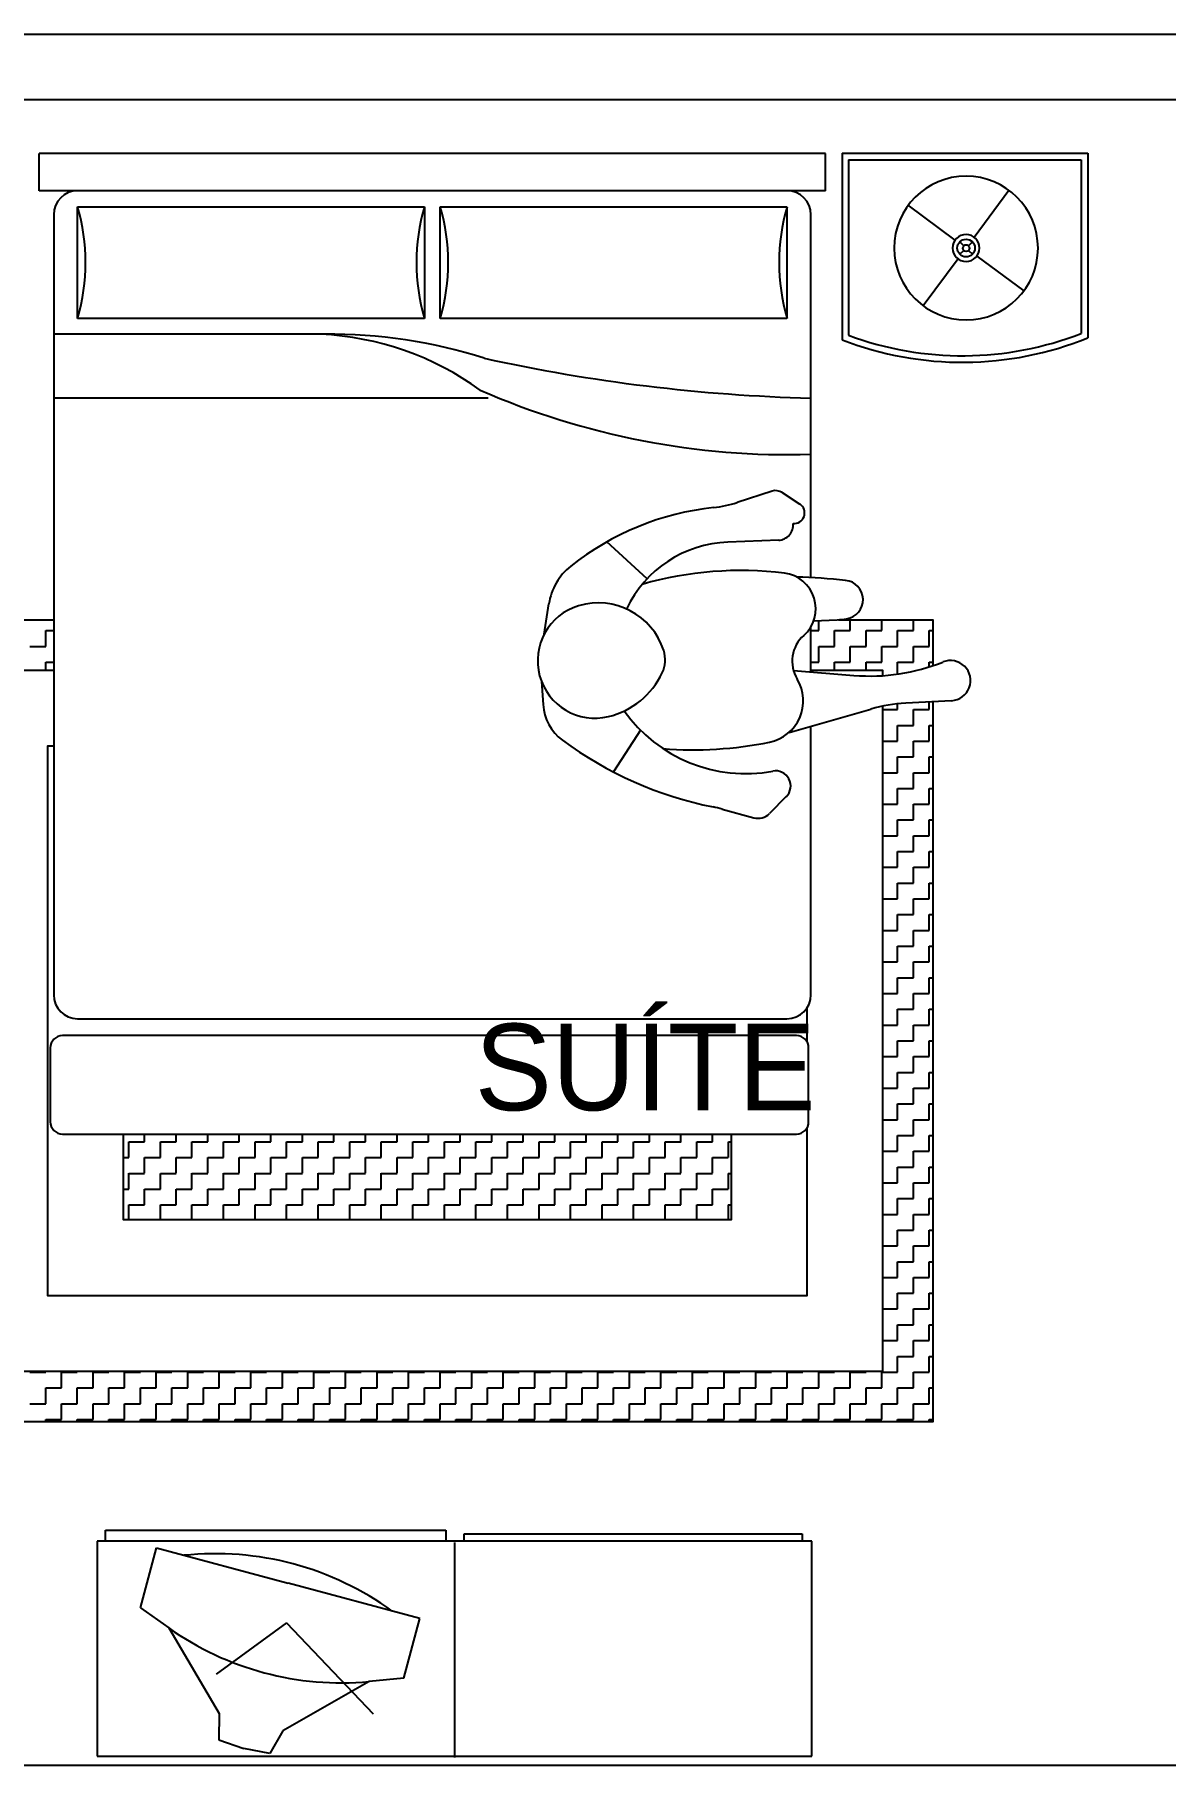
# Model space of a CAD drawing. Header units: inches. Extents: x 105.6 to 147.4, y 36.9 to 62.2.
# Drawn here: x 120.726 to 123.339, y 47.982 to 51.982 of the extents above; entities that cross this region are included whole.
import ezdxf

# ---------------------------------------------------------------- set-up
doc = ezdxf.new("R2010")
doc.units = ezdxf.units.IN
doc.header["$MEASUREMENT"] = 0
for name, color, linetype in [('detalle ventanas', 2, 'Continuous'), ('Gente', 11, 'Continuous'), ('MUEBLES', 1, 'Continuous'), ('P1', 1, 'Continuous')]:
    doc.layers.add(name, color=color, linetype=linetype)
doc.layers.add('TEXTO', color=2, linetype='Continuous', lineweight=15)
doc.styles.add('ATT', font='archfree.shx')

# ---------------------------------------------------------------- blocks, each defined once
blk = doc.blocks.new('12PLMP01')
for p, q in [((0, 1.5), (0, 8)), ((-1.5, 0), (-8, 0)), ((1.5, 0), (8, 0)), ((0, -1.5), (0, -8))]:
    blk.add_line(p, q)
for radius in [8, 1.5]:
    blk.add_circle((0, 0), radius)
at = {"style": 'ATT'}
for tag, p, flags in [('ITEM', (12, 6), 3), ('ROOM_NUMBER', (12, -2), 1), ('DIAMETER', (12, -11), 3)]:
    blk.add_attdef(tag, p, '', height=6, dxfattribs=dict(at, flags=flags))

msp = doc.modelspace()

# ---------------------------------------------------------------- hatches: boundary and pattern name
at = {"layer": 'P1'}
h = msp.add_hatch(dxfattribs=at)
h.set_pattern_fill('ZIGZAG', color=43, scale=0.291667, angle=720, style=0)
h.set_pattern_definition([(360, (46.130846, -7.306015), (0.036458333, 0.036458333), [0.036458333, -0.036458333]), (90, (46.167304, -7.306015), (-0.036458333, 0.036458333), [0.036458333, -0.036458333])])
h.paths.add_polyline_path([(120.931, 49.2425), (122.3352, 49.2425), (122.3352, 49.4411), (120.931, 49.4411)])

# ---------------------------------------------------------------- linework, layer by layer
at = {"layer": 'detalle ventanas', "color": 5}
for p, q in [((126.9799, 51.9819), (119.3299, 51.9819)), ((119.4799, 51.8319), (124.5287, 51.8319)), ((122.1474, 47.9819), (119.4799, 47.9819)), ((123.4955, 47.9819), (122.1474, 47.9819))]:
    msp.add_line(p, q, dxfattribs=at)
at = {"layer": 'Gente'}
for p, q in [((122.4298, 50.9268), (122.349, 50.9005)), ((122.4366, 50.9232), (122.4366, 50.9232)), ((122.4535, 50.9237), (122.494, 50.8971)), ((122.1411, 50.7242), (122.0477, 50.8094)), ((122.4452, 50.8135), (122.3278, 50.8092)), ((122.3956, 50.8058), (122.3956, 50.8058)), ((122.3956, 50.8058), (122.3956, 50.8058)), ((121.9035, 50.5964), (121.9141, 50.6662)), ((122.526, 50.6273), (122.5803, 50.6296)), ((121.8972, 50.487), (121.9007, 50.4334)), ((122.4794, 50.5125), (122.6192, 50.501)), ((122.8446, 50.4426), (122.7387, 50.4368)), ((122.4694, 50.3694), (122.6584, 50.4233)), ((122.126, 50.3742), (122.0633, 50.2779)), ((122.4627, 50.2208), (122.4238, 50.1816)), ((122.3144, 50.1922), (122.3878, 50.172))]:
    msp.add_line(p, q, dxfattribs=at)
for centre, radius, start, end in [((122.4383, 50.9005), 0.0276, 56.7735, 108.0511), ((122.3634, 50.252), 0.6406, 96.1348, 128.5038), ((122.2665, 51.1538), 0.2664, 276.1348, 288.0511), ((122.4805, 50.8765), 0.0247, 265.0614, 56.7735), ((122.4439, 50.8481), 0.0346, 272.1383, 6.3), ((122.3378, 50.5393), 0.27, 92.1383, 154.7594), ((122.0505, 50.6453), 0.138, 128.5038, 171.3134), ((122.3569, 49.9204), 0.823, 82.9174, 106.0136), ((122.4482, 50.6551), 0.0827, 311.773, 82.9174), ((122.4279, 49.0173), 1.712, 84.2352, 88.0342), ((122.5953, 50.6761), 0.0448, 278.8442, 84.2352), ((122.0208, 50.5348), 0.1326, 106.6404, 283.6582), ((122.0284, 50.5096), 0.1588, 17.9036, 106.6404), ((122.5721, 50.8255), 0.1961, 272.4022, 278.8442), ((122.5566, 50.5338), 0.0801, 131.773, 211.1132), ((122.1127, 50.5369), 0.0702, 334.5338, 17.9036), ((122.6563, 50.9537), 0.4542, 265.3146, 291.7806), ((122.8421, 50.4889), 0.0464, 273.1353, 111.7806), ((122.0083, 50.5866), 0.1859, 283.6582, 334.5338), ((122.4047, 50.4421), 0.0973, 281.6194, 31.1132), ((122.0113, 50.4405), 0.1109, 183.6797, 233.4823), ((122.3686, 50.6178), 0.3438, 215.3591, 280.5352), ((122.7587, 50.0715), 0.3658, 93.1353, 105.909), ((122.4641, 51.0521), 0.8718, 233.4823, 258.7098), ((122.2484, 51.2023), 0.8733, 265.358, 281.6194), ((122.4379, 50.2454), 0.035, 315.191, 100.5352), ((122.234, 49.8993), 0.3037, 74.6488, 78.7098), ((122.3976, 50.2076), 0.0369, 254.6488, 315.191)]:
    msp.add_arc(centre, radius, start, end, dxfattribs=at)
at = {"layer": 'MUEBLES'}
for p, q in [((120.8898, 48.5028), (120.8898, 48.5255)), ((120.8898, 48.5255), (121.676, 48.5255)), ((121.676, 48.5255), (121.676, 48.5)), ((120.87, 48.5), (120.87, 48.0033)), ((122.5218, 48.5), (120.87, 48.5)), ((120.9705, 48.3464), (121.0075, 48.4844)), ((121.0075, 48.4844), (121.3115, 48.4029)), ((121.6959, 48.4971), (121.6959, 48.0004)), ((121.7186, 48.5), (121.7186, 48.517)), ((121.7186, 48.517), (122.4991, 48.517)), ((122.4991, 48.517), (122.4991, 48.5)), ((122.5218, 48.0033), (122.5218, 48.5)), ((121.6155, 48.3215), (121.3115, 48.4029)), ((120.9705, 48.3464), (121.0355, 48.2997)), ((121.5786, 48.1835), (121.6155, 48.3215)), ((121.0355, 48.2997), (121.1518, 48.1015)), ((121.4989, 48.1755), (121.2991, 48.0621)), ((121.5786, 48.1835), (121.4989, 48.1755)), ((121.1518, 48.1015), (121.1514, 48.0407)), ((121.1514, 48.0407), (121.2091, 48.0209)), ((121.2991, 48.0621), (121.2691, 48.0092)), ((120.87, 48.0033), (122.5218, 48.0033)), ((121.2691, 48.0092), (121.2091, 48.0209))]:
    msp.add_line(p, q, dxfattribs=at)
at = {"layer": 'MUEBLES', "ltscale": 0.75}
for q in [(121.1453, 48.193), (121.5078, 48.1012)]:
    msp.add_line((121.3075, 48.3115), q, dxfattribs=at)
at = {"layer": 'MUEBLES'}
for centre, radius, start, end in [((121.1433, 47.7722), 0.699, 75.066, 95.9591), ((121.1418, 47.7726), 0.699, 54.0409, 74.934), ((121.4353, 48.8648), 0.6922, 234.722, 275.278)]:
    msp.add_arc(centre, radius, start, end, dxfattribs=at)
at = {"layer": 'P1'}
for p, q in [((120.7364, 51.6211), (120.7364, 51.7072)), ((122.553, 51.7072), (120.7364, 51.7072)), ((122.553, 51.6211), (122.553, 51.7072)), ((122.553, 51.6211), (122.553, 51.7072)), ((122.5916, 51.7076), (122.5916, 51.2768)), ((122.5916, 51.7076), (123.1593, 51.7076)), ((122.6067, 51.6925), (122.6067, 51.2872)), ((122.6067, 51.6925), (123.1442, 51.6925)), ((123.1442, 51.6925), (123.1442, 51.2914)), ((123.1593, 51.7076), (123.1593, 51.2812)), ((122.553, 51.6211), (120.7364, 51.6211)), ((120.7697, 51.5658), (120.7697, 49.7628)), ((120.825, 51.3262), (120.825, 51.5842)), ((120.825, 51.5842), (121.6263, 51.5842)), ((121.6263, 51.5842), (121.6263, 51.3262)), ((121.6631, 51.3262), (121.6631, 51.5842)), ((121.6631, 51.5842), (122.4644, 51.5842)), ((122.4644, 51.5842), (122.4644, 51.3262)), ((122.5197, 50.7269), (122.5197, 51.5658)), ((122.5197, 50.7269), (122.5197, 51.5658)), ((122.8729, 51.4941), (122.8639, 51.5031)), ((122.8729, 51.4832), (122.8639, 51.4742)), ((122.8838, 51.4941), (122.8928, 51.5031)), ((122.8838, 51.4832), (122.8928, 51.4742)), ((121.6263, 51.3262), (120.825, 51.3262)), ((122.4644, 51.3262), (121.6631, 51.3262)), ((121.3959, 51.2894), (120.7697, 51.2894)), ((121.7737, 51.1419), (120.7697, 51.1419)), ((122.5197, 50.5092), (122.5197, 50.6137)), ((122.5197, 50.5092), (122.5197, 50.6137)), ((122.5197, 49.7628), (122.5197, 50.3838)), ((122.5197, 49.7628), (122.5197, 50.3838)), ((120.825, 49.7075), (122.4644, 49.7075))]:
    msp.add_line(p, q, dxfattribs=at)
at = {"layer": 'P1', "color": 43}
for p, q in [((120.7513, 50.6044), (120.7697, 50.6044)), ((120.7513, 50.5679), (120.7513, 50.6044)), ((122.5197, 50.6044), (122.5378, 50.6044)), ((122.5378, 50.6044), (122.5378, 50.6278)), ((122.5742, 50.6044), (122.6107, 50.6044)), ((122.5742, 50.5679), (122.5742, 50.6044)), ((122.6107, 50.6044), (122.6107, 50.6298)), ((122.6472, 50.6044), (122.6836, 50.6044)), ((122.6472, 50.5679), (122.6472, 50.6044)), ((122.6836, 50.6044), (122.6836, 50.6298)), ((122.7201, 50.6044), (122.7565, 50.6044)), ((122.7201, 50.5679), (122.7201, 50.6044)), ((122.7565, 50.6044), (122.7565, 50.6298)), ((122.793, 50.6044), (122.8018, 50.6044)), ((122.793, 50.5679), (122.793, 50.6044)), ((120.7149, 50.5679), (120.7513, 50.5679)), ((122.5378, 50.5679), (122.5742, 50.5679)), ((122.5378, 50.5315), (122.5378, 50.5679)), ((122.6107, 50.5679), (122.6472, 50.5679)), ((122.6107, 50.5315), (122.6107, 50.5679)), ((122.6836, 50.5679), (122.7201, 50.5679)), ((122.6836, 50.5315), (122.6836, 50.5679)), ((122.7565, 50.5679), (122.793, 50.5679)), ((122.7565, 50.5315), (122.7565, 50.5679)), ((120.7513, 50.5315), (120.7697, 50.5315)), ((120.7513, 50.5131), (120.7513, 50.5315)), ((122.5197, 50.5315), (122.5378, 50.5315)), ((122.5742, 50.5315), (122.6107, 50.5315)), ((122.5742, 50.5131), (122.5742, 50.5315)), ((122.6472, 50.5315), (122.6836, 50.5315)), ((122.6472, 50.5131), (122.6472, 50.5315)), ((122.7201, 50.5315), (122.7565, 50.5315)), ((122.7201, 50.504), (122.7201, 50.5315)), ((122.793, 50.5315), (122.8018, 50.5315)), ((122.793, 50.5205), (122.793, 50.5315)), ((122.6852, 50.4221), (122.7201, 50.4221)), ((122.7201, 50.4221), (122.7201, 50.4353)), ((122.7565, 50.4221), (122.793, 50.4221)), ((122.7565, 50.3856), (122.7565, 50.4221)), ((122.793, 50.4221), (122.793, 50.4397)), ((122.7201, 50.3856), (122.7565, 50.3856)), ((122.7201, 50.3492), (122.7201, 50.3856)), ((122.793, 50.3856), (122.8018, 50.3856)), ((122.793, 50.3492), (122.793, 50.3856)), ((122.6852, 50.3492), (122.7201, 50.3492)), ((122.7565, 50.3492), (122.793, 50.3492)), ((122.7565, 50.3127), (122.7565, 50.3492)), ((122.7201, 50.3127), (122.7565, 50.3127)), ((122.7201, 50.2762), (122.7201, 50.3127)), ((122.793, 50.3127), (122.8018, 50.3127)), ((122.793, 50.2762), (122.793, 50.3127)), ((122.6852, 50.2762), (122.7201, 50.2762)), ((122.7565, 50.2762), (122.793, 50.2762)), ((122.7565, 50.2398), (122.7565, 50.2762)), ((122.6852, 50.2033), (122.7201, 50.2033)), ((122.7201, 50.2398), (122.7565, 50.2398)), ((122.7201, 50.2033), (122.7201, 50.2398)), ((122.7565, 50.2033), (122.793, 50.2033)), ((122.7565, 50.1669), (122.7565, 50.2033)), ((122.793, 50.2398), (122.8018, 50.2398)), ((122.793, 50.2033), (122.793, 50.2398)), ((122.7201, 50.1669), (122.7565, 50.1669)), ((122.7201, 50.1304), (122.7201, 50.1669)), ((122.793, 50.1669), (122.8018, 50.1669)), ((122.793, 50.1304), (122.793, 50.1669)), ((122.6852, 50.1304), (122.7201, 50.1304)), ((122.7565, 50.1304), (122.793, 50.1304)), ((122.7565, 50.094), (122.7565, 50.1304)), ((122.7201, 50.094), (122.7565, 50.094)), ((122.7201, 50.0575), (122.7201, 50.094)), ((122.793, 50.094), (122.8018, 50.094)), ((122.793, 50.0575), (122.793, 50.094)), ((122.6852, 50.0575), (122.7201, 50.0575)), ((122.7565, 50.0575), (122.793, 50.0575)), ((122.7565, 50.021), (122.7565, 50.0575)), ((122.7201, 50.021), (122.7565, 50.021)), ((122.7201, 49.9846), (122.7201, 50.021)), ((122.793, 50.021), (122.8018, 50.021)), ((122.793, 49.9846), (122.793, 50.021)), ((122.6852, 49.9846), (122.7201, 49.9846)), ((122.7565, 49.9846), (122.793, 49.9846)), ((122.7565, 49.9481), (122.7565, 49.9846)), ((122.7201, 49.9481), (122.7565, 49.9481)), ((122.7201, 49.9117), (122.7201, 49.9481)), ((122.793, 49.9481), (122.8018, 49.9481)), ((122.793, 49.9117), (122.793, 49.9481)), ((122.6852, 49.9117), (122.7201, 49.9117)), ((122.7565, 49.9117), (122.793, 49.9117)), ((122.7565, 49.8752), (122.7565, 49.9117)), ((122.7201, 49.8752), (122.7565, 49.8752)), ((122.7201, 49.8387), (122.7201, 49.8752)), ((122.793, 49.8752), (122.8018, 49.8752)), ((122.793, 49.8387), (122.793, 49.8752)), ((122.6852, 49.8387), (122.7201, 49.8387)), ((122.7201, 49.8023), (122.7565, 49.8023)), ((122.7201, 49.7658), (122.7201, 49.8023)), ((122.7565, 49.8387), (122.793, 49.8387)), ((122.7565, 49.8023), (122.7565, 49.8387)), ((122.793, 49.8023), (122.8018, 49.8023)), ((122.793, 49.7658), (122.793, 49.8023)), ((122.6852, 49.7658), (122.7201, 49.7658)), ((122.7565, 49.7658), (122.793, 49.7658)), ((122.7565, 49.7294), (122.7565, 49.7658)), ((122.7201, 49.7294), (122.7565, 49.7294)), ((122.7201, 49.6929), (122.7201, 49.7294)), ((122.793, 49.7294), (122.8018, 49.7294)), ((122.793, 49.6929), (122.793, 49.7294)), ((122.6852, 49.6929), (122.7201, 49.6929)), ((122.7565, 49.6929), (122.793, 49.6929)), ((122.7565, 49.6565), (122.7565, 49.6929)), ((122.7201, 49.6565), (122.7565, 49.6565)), ((122.7201, 49.62), (122.7201, 49.6565)), ((122.793, 49.6565), (122.8018, 49.6565)), ((122.793, 49.62), (122.793, 49.6565)), ((122.6852, 49.62), (122.7201, 49.62)), ((122.7565, 49.62), (122.793, 49.62)), ((122.7565, 49.5835), (122.7565, 49.62)), ((122.7201, 49.5835), (122.7565, 49.5835)), ((122.7201, 49.5471), (122.7201, 49.5835)), ((122.793, 49.5835), (122.8018, 49.5835)), ((122.793, 49.5471), (122.793, 49.5835)), ((122.6852, 49.5471), (122.7201, 49.5471)), ((122.7565, 49.5471), (122.793, 49.5471)), ((122.7565, 49.5106), (122.7565, 49.5471)), ((122.7201, 49.5106), (122.7565, 49.5106)), ((122.7201, 49.4742), (122.7201, 49.5106)), ((122.793, 49.5106), (122.8018, 49.5106)), ((122.793, 49.4742), (122.793, 49.5106)), ((122.6852, 49.4742), (122.7201, 49.4742)), ((122.7565, 49.4742), (122.793, 49.4742)), ((122.7565, 49.4377), (122.7565, 49.4742)), ((122.6852, 49.4012), (122.7201, 49.4012)), ((122.7201, 49.4377), (122.7565, 49.4377)), ((122.7201, 49.4012), (122.7201, 49.4377)), ((122.7565, 49.4012), (122.793, 49.4012)), ((122.7565, 49.3648), (122.7565, 49.4012)), ((122.793, 49.4377), (122.8018, 49.4377)), ((122.793, 49.4012), (122.793, 49.4377)), ((122.7201, 49.3648), (122.7565, 49.3648)), ((122.7201, 49.3283), (122.7201, 49.3648)), ((122.793, 49.3648), (122.8018, 49.3648)), ((122.793, 49.3283), (122.793, 49.3648)), ((122.6852, 49.3283), (122.7201, 49.3283)), ((122.7565, 49.3283), (122.793, 49.3283)), ((122.7565, 49.2919), (122.7565, 49.3283)), ((122.7201, 49.2919), (122.7565, 49.2919)), ((122.7201, 49.2554), (122.7201, 49.2919)), ((122.793, 49.2919), (122.8018, 49.2919)), ((122.793, 49.2554), (122.793, 49.2919)), ((122.6852, 49.2554), (122.7201, 49.2554)), ((122.7565, 49.2554), (122.793, 49.2554)), ((122.7565, 49.219), (122.7565, 49.2554)), ((122.7201, 49.219), (122.7565, 49.219)), ((122.7201, 49.1825), (122.7201, 49.219)), ((122.793, 49.219), (122.8018, 49.219)), ((122.793, 49.1825), (122.793, 49.219)), ((122.6852, 49.1825), (122.7201, 49.1825)), ((122.7565, 49.1825), (122.793, 49.1825)), ((122.7565, 49.146), (122.7565, 49.1825)), ((122.7201, 49.146), (122.7565, 49.146)), ((122.7201, 49.1096), (122.7201, 49.146)), ((122.793, 49.146), (122.8018, 49.146)), ((122.793, 49.1096), (122.793, 49.146)), ((122.6852, 49.1096), (122.7201, 49.1096)), ((122.7565, 49.1096), (122.793, 49.1096)), ((122.7565, 49.0731), (122.7565, 49.1096)), ((122.7201, 49.0731), (122.7565, 49.0731)), ((122.7201, 49.0367), (122.7201, 49.0731)), ((122.793, 49.0731), (122.8018, 49.0731)), ((122.793, 49.0367), (122.793, 49.0731)), ((122.6852, 49.0367), (122.7201, 49.0367)), ((122.7201, 49.0002), (122.7565, 49.0002)), ((122.7201, 48.9637), (122.7201, 49.0002)), ((122.7565, 49.0367), (122.793, 49.0367)), ((122.7565, 49.0002), (122.7565, 49.0367)), ((122.793, 49.0002), (122.8018, 49.0002)), ((122.793, 48.9637), (122.793, 49.0002)), ((122.6852, 48.9637), (122.7201, 48.9637)), ((122.7565, 48.9637), (122.793, 48.9637)), ((122.7565, 48.9273), (122.7565, 48.9637)), ((122.7201, 48.9273), (122.7565, 48.9273)), ((122.7201, 48.8908), (122.7201, 48.9273)), ((122.793, 48.9273), (122.8018, 48.9273)), ((122.793, 48.8908), (122.793, 48.9273)), ((120.7149, 48.8908), (120.7513, 48.8908)), ((120.7513, 48.8908), (120.7513, 48.8925)), ((120.7878, 48.8908), (120.8242, 48.8908)), ((120.7878, 48.8544), (120.7878, 48.8908)), ((120.8242, 48.8908), (120.8242, 48.8925)), ((120.8607, 48.8908), (120.8972, 48.8908)), ((120.8607, 48.8544), (120.8607, 48.8908)), ((120.8972, 48.8908), (120.8972, 48.8925)), ((120.9336, 48.8908), (120.9701, 48.8908)), ((120.9336, 48.8544), (120.9336, 48.8908)), ((120.9701, 48.8908), (120.9701, 48.8925)), ((121.0065, 48.8908), (121.043, 48.8908)), ((121.0065, 48.8544), (121.0065, 48.8908)), ((121.043, 48.8908), (121.043, 48.8925)), ((121.0795, 48.8908), (121.1159, 48.8908)), ((121.0795, 48.8544), (121.0795, 48.8908)), ((121.1159, 48.8908), (121.1159, 48.8925)), ((121.1524, 48.8908), (121.1888, 48.8908)), ((121.1524, 48.8544), (121.1524, 48.8908)), ((121.1888, 48.8908), (121.1888, 48.8925)), ((121.2253, 48.8908), (121.2617, 48.8908)), ((121.2253, 48.8544), (121.2253, 48.8908)), ((121.2617, 48.8908), (121.2617, 48.8925)), ((121.2982, 48.8908), (121.3347, 48.8908)), ((121.2982, 48.8544), (121.2982, 48.8908)), ((121.3347, 48.8908), (121.3347, 48.8925)), ((121.3711, 48.8908), (121.4076, 48.8908)), ((121.3711, 48.8544), (121.3711, 48.8908)), ((121.4076, 48.8908), (121.4076, 48.8925)), ((121.444, 48.8908), (121.4805, 48.8908)), ((121.444, 48.8544), (121.444, 48.8908)), ((121.4805, 48.8908), (121.4805, 48.8925)), ((121.517, 48.8908), (121.5534, 48.8908)), ((121.517, 48.8544), (121.517, 48.8908)), ((121.5534, 48.8908), (121.5534, 48.8925)), ((121.5899, 48.8908), (121.6263, 48.8908)), ((121.5899, 48.8544), (121.5899, 48.8908)), ((121.6263, 48.8908), (121.6263, 48.8925)), ((121.6628, 48.8908), (121.6992, 48.8908)), ((121.6628, 48.8544), (121.6628, 48.8908)), ((121.6992, 48.8908), (121.6992, 48.8925)), ((121.7357, 48.8908), (121.7722, 48.8908)), ((121.7357, 48.8544), (121.7357, 48.8908)), ((121.7722, 48.8908), (121.7722, 48.8925)), ((121.8086, 48.8908), (121.8451, 48.8908)), ((121.8086, 48.8544), (121.8086, 48.8908)), ((121.8451, 48.8908), (121.8451, 48.8925)), ((121.8815, 48.8908), (121.918, 48.8908)), ((121.8815, 48.8544), (121.8815, 48.8908)), ((121.918, 48.8908), (121.918, 48.8925)), ((121.9545, 48.8908), (121.9909, 48.8908)), ((121.9545, 48.8544), (121.9545, 48.8908)), ((121.9909, 48.8908), (121.9909, 48.8925)), ((122.0274, 48.8908), (122.0638, 48.8908)), ((122.0274, 48.8544), (122.0274, 48.8908)), ((122.0638, 48.8908), (122.0638, 48.8925)), ((122.1003, 48.8908), (122.1367, 48.8908)), ((122.1003, 48.8544), (122.1003, 48.8908)), ((122.1367, 48.8908), (122.1367, 48.8925)), ((122.1732, 48.8908), (122.2097, 48.8908)), ((122.1732, 48.8544), (122.1732, 48.8908)), ((122.2097, 48.8908), (122.2097, 48.8925)), ((122.2461, 48.8908), (122.2826, 48.8908)), ((122.2461, 48.8544), (122.2461, 48.8908)), ((122.2826, 48.8908), (122.2826, 48.8925)), ((122.319, 48.8908), (122.3555, 48.8908)), ((122.319, 48.8544), (122.319, 48.8908)), ((122.3555, 48.8908), (122.3555, 48.8925)), ((122.392, 48.8908), (122.4284, 48.8908)), ((122.392, 48.8544), (122.392, 48.8908)), ((122.4284, 48.8908), (122.4284, 48.8925)), ((122.4649, 48.8908), (122.5013, 48.8908)), ((122.4649, 48.8544), (122.4649, 48.8908)), ((122.5013, 48.8908), (122.5013, 48.8925)), ((122.5378, 48.8908), (122.5742, 48.8908)), ((122.5378, 48.8544), (122.5378, 48.8908)), ((122.5742, 48.8908), (122.5742, 48.8925)), ((122.6107, 48.8908), (122.6472, 48.8908)), ((122.6107, 48.8544), (122.6107, 48.8908)), ((122.6472, 48.8908), (122.6472, 48.8925)), ((122.6836, 48.8908), (122.7201, 48.8908)), ((122.6836, 48.8544), (122.6836, 48.8908)), ((122.7565, 48.8908), (122.793, 48.8908)), ((122.7565, 48.8544), (122.7565, 48.8908)), ((120.7513, 48.8544), (120.7878, 48.8544)), ((120.7513, 48.8179), (120.7513, 48.8544)), ((120.8242, 48.8544), (120.8607, 48.8544)), ((120.8242, 48.8179), (120.8242, 48.8544)), ((120.8972, 48.8544), (120.9336, 48.8544)), ((120.8972, 48.8179), (120.8972, 48.8544)), ((120.9701, 48.8544), (121.0065, 48.8544)), ((120.9701, 48.8179), (120.9701, 48.8544)), ((121.043, 48.8544), (121.0795, 48.8544)), ((121.043, 48.8179), (121.043, 48.8544)), ((121.1159, 48.8544), (121.1524, 48.8544)), ((121.1159, 48.8179), (121.1159, 48.8544)), ((121.1888, 48.8544), (121.2253, 48.8544)), ((121.1888, 48.8179), (121.1888, 48.8544)), ((121.2617, 48.8544), (121.2982, 48.8544)), ((121.2617, 48.8179), (121.2617, 48.8544)), ((121.3347, 48.8544), (121.3711, 48.8544)), ((121.3347, 48.8179), (121.3347, 48.8544)), ((121.4076, 48.8544), (121.444, 48.8544)), ((121.4076, 48.8179), (121.4076, 48.8544)), ((121.4805, 48.8544), (121.517, 48.8544)), ((121.4805, 48.8179), (121.4805, 48.8544)), ((121.5534, 48.8544), (121.5899, 48.8544)), ((121.5534, 48.8179), (121.5534, 48.8544)), ((121.6263, 48.8544), (121.6628, 48.8544)), ((121.6263, 48.8179), (121.6263, 48.8544)), ((121.6992, 48.8544), (121.7357, 48.8544)), ((121.6992, 48.8179), (121.6992, 48.8544)), ((121.7722, 48.8544), (121.8086, 48.8544)), ((121.7722, 48.8179), (121.7722, 48.8544)), ((121.8451, 48.8544), (121.8815, 48.8544)), ((121.8451, 48.8179), (121.8451, 48.8544)), ((121.918, 48.8544), (121.9545, 48.8544)), ((121.918, 48.8179), (121.918, 48.8544)), ((121.9909, 48.8544), (122.0274, 48.8544)), ((121.9909, 48.8179), (121.9909, 48.8544)), ((122.0638, 48.8544), (122.1003, 48.8544)), ((122.0638, 48.8179), (122.0638, 48.8544)), ((122.1367, 48.8544), (122.1732, 48.8544)), ((122.1367, 48.8179), (122.1367, 48.8544)), ((122.2097, 48.8544), (122.2461, 48.8544)), ((122.2097, 48.8179), (122.2097, 48.8544)), ((122.2826, 48.8544), (122.319, 48.8544)), ((122.2826, 48.8179), (122.2826, 48.8544)), ((122.3555, 48.8544), (122.392, 48.8544)), ((122.3555, 48.8179), (122.3555, 48.8544)), ((122.4284, 48.8544), (122.4649, 48.8544)), ((122.4284, 48.8179), (122.4284, 48.8544)), ((122.5013, 48.8544), (122.5378, 48.8544)), ((122.5013, 48.8179), (122.5013, 48.8544)), ((122.5742, 48.8544), (122.6107, 48.8544)), ((122.5742, 48.8179), (122.5742, 48.8544)), ((122.6472, 48.8544), (122.6836, 48.8544)), ((122.6472, 48.8179), (122.6472, 48.8544)), ((122.7201, 48.8544), (122.7565, 48.8544)), ((122.7201, 48.8179), (122.7201, 48.8544)), ((122.793, 48.8544), (122.8018, 48.8544)), ((122.793, 48.8179), (122.793, 48.8544)), ((120.7149, 48.8179), (120.7513, 48.8179)), ((120.7878, 48.8179), (120.8242, 48.8179)), ((120.7878, 48.7815), (120.7878, 48.8179)), ((120.8607, 48.8179), (120.8972, 48.8179)), ((120.8607, 48.7815), (120.8607, 48.8179)), ((120.9336, 48.8179), (120.9701, 48.8179)), ((120.9336, 48.7815), (120.9336, 48.8179)), ((121.0065, 48.8179), (121.043, 48.8179)), ((121.0065, 48.7815), (121.0065, 48.8179)), ((121.0795, 48.8179), (121.1159, 48.8179)), ((121.0795, 48.7815), (121.0795, 48.8179)), ((121.1524, 48.8179), (121.1888, 48.8179)), ((121.1524, 48.7815), (121.1524, 48.8179)), ((121.2253, 48.8179), (121.2617, 48.8179)), ((121.2253, 48.7815), (121.2253, 48.8179)), ((121.2982, 48.8179), (121.3347, 48.8179)), ((121.2982, 48.7815), (121.2982, 48.8179)), ((121.3711, 48.8179), (121.4076, 48.8179)), ((121.3711, 48.7815), (121.3711, 48.8179)), ((121.444, 48.8179), (121.4805, 48.8179)), ((121.444, 48.7815), (121.444, 48.8179)), ((121.517, 48.8179), (121.5534, 48.8179)), ((121.517, 48.7815), (121.517, 48.8179)), ((121.5899, 48.8179), (121.6263, 48.8179)), ((121.5899, 48.7815), (121.5899, 48.8179)), ((121.6628, 48.8179), (121.6992, 48.8179)), ((121.6628, 48.7815), (121.6628, 48.8179)), ((121.7357, 48.8179), (121.7722, 48.8179)), ((121.7357, 48.7815), (121.7357, 48.8179)), ((121.8086, 48.8179), (121.8451, 48.8179)), ((121.8086, 48.7815), (121.8086, 48.8179)), ((121.8815, 48.8179), (121.918, 48.8179)), ((121.8815, 48.7815), (121.8815, 48.8179)), ((121.9545, 48.8179), (121.9909, 48.8179)), ((121.9545, 48.7815), (121.9545, 48.8179)), ((122.0274, 48.8179), (122.0638, 48.8179)), ((122.0274, 48.7815), (122.0274, 48.8179)), ((122.1003, 48.8179), (122.1367, 48.8179)), ((122.1003, 48.7815), (122.1003, 48.8179)), ((122.1732, 48.8179), (122.2097, 48.8179)), ((122.1732, 48.7815), (122.1732, 48.8179)), ((122.2461, 48.8179), (122.2826, 48.8179)), ((122.2461, 48.7815), (122.2461, 48.8179)), ((122.319, 48.8179), (122.3555, 48.8179)), ((122.319, 48.7815), (122.319, 48.8179)), ((122.392, 48.8179), (122.4284, 48.8179)), ((122.392, 48.7815), (122.392, 48.8179)), ((122.4649, 48.8179), (122.5013, 48.8179)), ((122.4649, 48.7815), (122.4649, 48.8179)), ((122.5378, 48.8179), (122.5742, 48.8179)), ((122.5378, 48.7815), (122.5378, 48.8179)), ((122.6107, 48.8179), (122.6472, 48.8179)), ((122.6107, 48.7815), (122.6107, 48.8179)), ((122.6836, 48.8179), (122.7201, 48.8179)), ((122.6836, 48.7815), (122.6836, 48.8179)), ((122.7565, 48.8179), (122.793, 48.8179)), ((122.7565, 48.7815), (122.7565, 48.8179)), ((120.7513, 48.7815), (120.7878, 48.7815)), ((120.7513, 48.7758), (120.7513, 48.7815)), ((120.8242, 48.7815), (120.8607, 48.7815)), ((120.8242, 48.7758), (120.8242, 48.7815)), ((120.8972, 48.7815), (120.9336, 48.7815)), ((120.8972, 48.7758), (120.8972, 48.7815)), ((120.9701, 48.7815), (121.0065, 48.7815)), ((120.9701, 48.7758), (120.9701, 48.7815)), ((121.043, 48.7815), (121.0795, 48.7815)), ((121.043, 48.7758), (121.043, 48.7815)), ((121.1159, 48.7815), (121.1524, 48.7815)), ((121.1159, 48.7758), (121.1159, 48.7815)), ((121.1888, 48.7815), (121.2253, 48.7815)), ((121.1888, 48.7758), (121.1888, 48.7815)), ((121.2617, 48.7815), (121.2982, 48.7815)), ((121.2617, 48.7758), (121.2617, 48.7815)), ((121.3347, 48.7815), (121.3711, 48.7815)), ((121.3347, 48.7758), (121.3347, 48.7815)), ((121.4076, 48.7815), (121.444, 48.7815)), ((121.4076, 48.7758), (121.4076, 48.7815)), ((121.4805, 48.7815), (121.517, 48.7815)), ((121.4805, 48.7758), (121.4805, 48.7815)), ((121.5534, 48.7815), (121.5899, 48.7815)), ((121.5534, 48.7758), (121.5534, 48.7815)), ((121.6263, 48.7815), (121.6628, 48.7815)), ((121.6263, 48.7758), (121.6263, 48.7815)), ((121.6992, 48.7815), (121.7357, 48.7815)), ((121.6992, 48.7758), (121.6992, 48.7815)), ((121.7722, 48.7815), (121.8086, 48.7815)), ((121.7722, 48.7758), (121.7722, 48.7815)), ((121.8451, 48.7815), (121.8815, 48.7815)), ((121.8451, 48.7758), (121.8451, 48.7815)), ((121.918, 48.7815), (121.9545, 48.7815)), ((121.918, 48.7758), (121.918, 48.7815)), ((121.9909, 48.7815), (122.0274, 48.7815)), ((121.9909, 48.7758), (121.9909, 48.7815)), ((122.0638, 48.7815), (122.1003, 48.7815)), ((122.0638, 48.7758), (122.0638, 48.7815)), ((122.1367, 48.7815), (122.1732, 48.7815)), ((122.1367, 48.7758), (122.1367, 48.7815)), ((122.2097, 48.7815), (122.2461, 48.7815)), ((122.2097, 48.7758), (122.2097, 48.7815)), ((122.2826, 48.7815), (122.319, 48.7815)), ((122.2826, 48.7758), (122.2826, 48.7815)), ((122.3555, 48.7815), (122.392, 48.7815)), ((122.3555, 48.7758), (122.3555, 48.7815)), ((122.4284, 48.7815), (122.4649, 48.7815)), ((122.4284, 48.7758), (122.4284, 48.7815)), ((122.5013, 48.7815), (122.5378, 48.7815)), ((122.5013, 48.7758), (122.5013, 48.7815)), ((122.5742, 48.7815), (122.6107, 48.7815)), ((122.5742, 48.7758), (122.5742, 48.7815)), ((122.6472, 48.7815), (122.6836, 48.7815)), ((122.6472, 48.7758), (122.6472, 48.7815)), ((122.7201, 48.7815), (122.7565, 48.7815)), ((122.7201, 48.7758), (122.7201, 48.7815)), ((122.793, 48.7815), (122.8018, 48.7815)), ((122.793, 48.7758), (122.793, 48.7815))]:
    msp.add_line(p, q, dxfattribs=at)
for points in [[(122.8018, 50.4402), (122.8018, 48.7758), (120.4644, 48.7758), (120.4644, 50.6298), (120.7697, 50.6298)], [(122.5831, 50.6298), (122.8018, 50.6298), (122.8018, 50.5234)], [(122.6852, 50.4299), (122.6852, 48.8925), (120.581, 48.8925), (120.581, 50.5131), (120.7697, 50.5131)], [(122.5197, 50.5131), (122.6852, 50.5131), (122.6852, 50.5004)], [(122.5102, 49.4546), (122.5102, 49.0675), (120.756, 49.0675), (120.756, 50.3381), (120.7697, 50.3381)], [(122.5102, 49.7318), (122.5102, 49.655)], [(122.3352, 49.4411), (122.3352, 49.2425), (120.931, 49.2425), (120.931, 49.4411)]]:
    msp.add_lwpolyline(points, dxfattribs=at)
msp.add_lwpolyline([(122.5144, 49.4695), (122.5144, 49.64, 0.414214), (122.486, 49.6684), (120.7903, 49.6684, 0.414214), (120.7618, 49.64), (120.7618, 49.4695, 0.414214), (120.7903, 49.4411), (122.486, 49.4411, 0.414214)], format="xyb", close=True, dxfattribs=at)
at = {"layer": 'P1'}
for radius in [0.0205, 0.00768]:
    msp.add_circle((122.8783, 51.4887), radius, dxfattribs=at)
for centre, radius, start, end in [((120.825, 51.5658), 0.0553, 90, 180), ((122.4644, 51.5658), 0.0553, 0, 90), ((120.3827, 51.4552), 0.4607, 343.7398, 16.2602), ((122.0686, 51.4552), 0.4607, 163.7398, 196.2602), ((121.2208, 51.4552), 0.4607, 343.7398, 16.2602), ((122.9067, 51.4552), 0.4607, 163.7398, 196.2602), ((121.3566, 50.6125), 0.6775, 53.9597, 87.4602), ((121.4109, 50.1329), 1.1566, 72.1966, 90.7418), ((122.87, 51.9948), 0.7701, 248.8094, 292.0678), ((122.87, 51.9948), 0.755, 249.5921, 291.2979), ((122.6227, 55.1267), 3.9861, 257.5671, 268.5196), ((122.4678, 52.7868), 1.7756, 246.3412, 271.6743), ((120.825, 49.7628), 0.0553, 180, 270), ((122.4644, 49.7628), 0.0553, 270, 0)]:
    msp.add_arc(centre, radius, start, end, dxfattribs=at)

# ---------------------------------------------------------------- block references
at = {"layer": 'P1', "xscale": -0.0207798009316104, "yscale": 0.02077980093167753, "zscale": 0.02077980093168211, "rotation": 323.4873436743317}
msp.add_blockref('12PLMP01', (122.8783, 51.4887), dxfattribs=at)

# ---------------------------------------------------------------- texts
at = {"layer": 'TEXTO'}
msp.add_text('SUÍTE', height=0.2, dxfattribs=at).set_placement((121.7427, 49.496))

doc.saveas('drawing.dxf')
